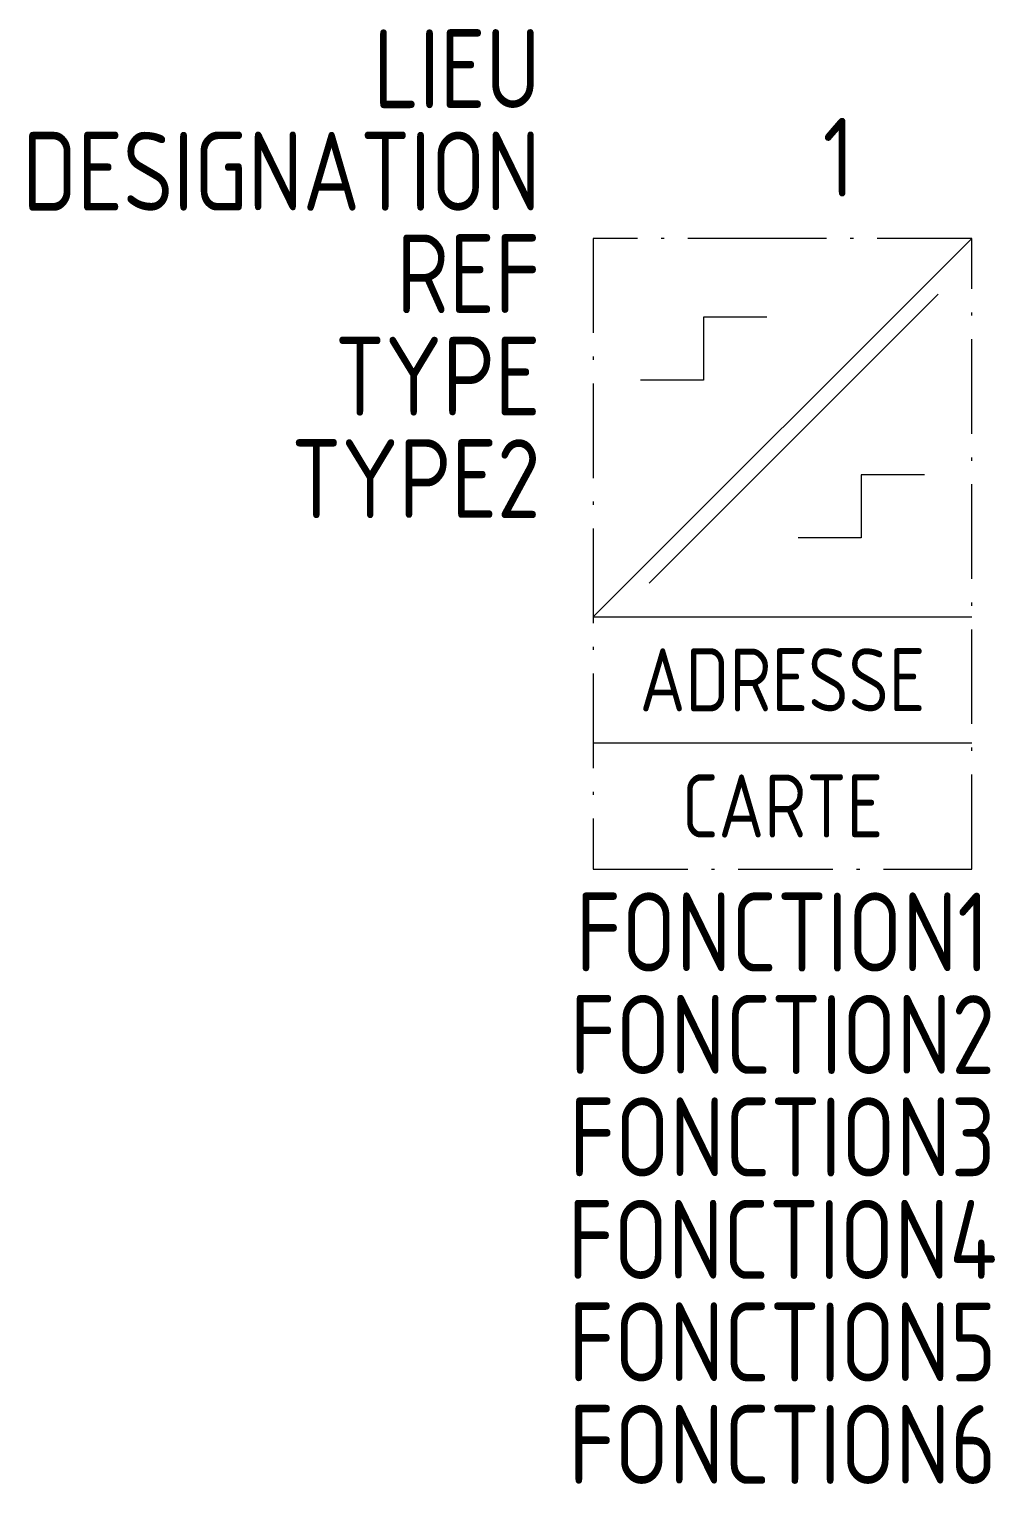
# Model space of a CAD drawing. Extents: x -1608.5 to -1577.9, y -919.1 to -873.
import ezdxf
from ezdxf.enums import TextEntityAlignment as Align

# ---------------------------------------------------------------- set-up
doc = ezdxf.new("R2010")
doc.units = 0
doc.linetypes.add('ACAD_ISO10W100', pattern=[18, 12, -3, 0, -3])
for name, color, linetype in [('SYMB_BOITE', 6, 'ACAD_ISO10W100'), ('SYMB_FIL_FIN', 1, 'CONTINUOUS'), ('SYMB_REF_CONTACT', 2, 'CONTINUOUS'), ('SYMB_TXT_CONTACT', 2, 'CONTINUOUS'), ('SYMB_TXT_NOM', 3, 'CONTINUOUS')]:
    doc.layers.add(name, color=color, linetype=linetype)
doc.styles.add('NET2_5', font='isocp.shx', dxfattribs={"width": 0.9, "height": 2.5})
doc.styles.add('NET_2', font='isocp.shx', dxfattribs={"width": 0.9, "height": 2})

msp = doc.modelspace()

# ---------------------------------------------------------------- linework, layer by layer
at = {"layer": 'SYMB_BOITE', "ltscale": 0.25}
for points in [[(-1584.634, -879.593), (-1590.634, -879.593), (-1590.634, -899.593)], [(-1590.634, -899.593), (-1578.634, -899.593), (-1578.634, -879.593), (-1584.634, -879.593)]]:
    msp.add_lwpolyline(points, dxfattribs=at)
at = {"layer": 'SYMB_FIL_FIN'}
for p, q in [((-1590.634, -891.593), (-1578.634, -879.593)), ((-1588.866, -890.533), (-1579.695, -881.361)), ((-1587.134, -882.093), (-1587.134, -884.093)), ((-1585.134, -882.093), (-1587.134, -882.093)), ((-1587.134, -884.093), (-1589.134, -884.093)), ((-1582.134, -887.093), (-1582.134, -889.093)), ((-1580.134, -887.093), (-1582.134, -887.093)), ((-1582.134, -889.093), (-1584.134, -889.093)), ((-1590.634, -891.593), (-1578.634, -891.593)), ((-1590.634, -895.593), (-1578.634, -895.593))]:
    msp.add_line(p, q, dxfattribs=at)

# ---------------------------------------------------------------- texts
at = {"layer": 'SYMB_REF_CONTACT', "style": 'NET2_5', "width": 0.9, "flags": 8}
msp.add_attdef('REF', text='', height=2.5, dxfattribs=at).set_placement((-1592.306, -881.964), align=Align.RIGHT)
at = {"layer": 'SYMB_TXT_CONTACT', "style": 'NET2_5', "width": 0.9, "flags": 8}
msp.add_attdef('1', (-1583.359, -878.272), '?', height=2.5, dxfattribs=at)
at = {"layer": 'SYMB_TXT_CONTACT', "style": 'NET_2', "width": 0.9, "flags": 8}
for tag, text, p in [('ADRESSE', 'DI ?', (-1584.634, -893.593)), ('CARTE', 'CARTE ?', (-1584.634, -897.593))]:
    msp.add_attdef(tag, text=text, height=2, dxfattribs=at).set_placement(p, align=Align.MIDDLE_CENTER)
at = {"layer": 'SYMB_TXT_NOM', "style": 'NET2_5', "width": 0.9, "flags": 8}
for tag, text, p in [('LIEU', '', (-1592.306, -875.464)), ('DESIGNATION', 'A?', (-1592.306, -878.714)), ('TYPE', '', (-1592.306, -885.214)), ('TYPE2', '', (-1592.306, -888.464))]:
    msp.add_attdef(tag, text=text, height=2.5, dxfattribs=at).set_placement(p, align=Align.RIGHT)
for tag, p in [('FONCTION1', (-1584.634, -901.593)), ('FONCTION2', (-1584.634, -904.843)), ('FONCTION3', (-1584.634, -908.093)), ('FONCTION4', (-1584.634, -911.343)), ('FONCTION5', (-1584.634, -914.593)), ('FONCTION6', (-1584.634, -917.843))]:
    msp.add_attdef(tag, text='', height=2.5, dxfattribs=at).set_placement(p, align=Align.MIDDLE_CENTER)

doc.saveas('drawing.dxf')
